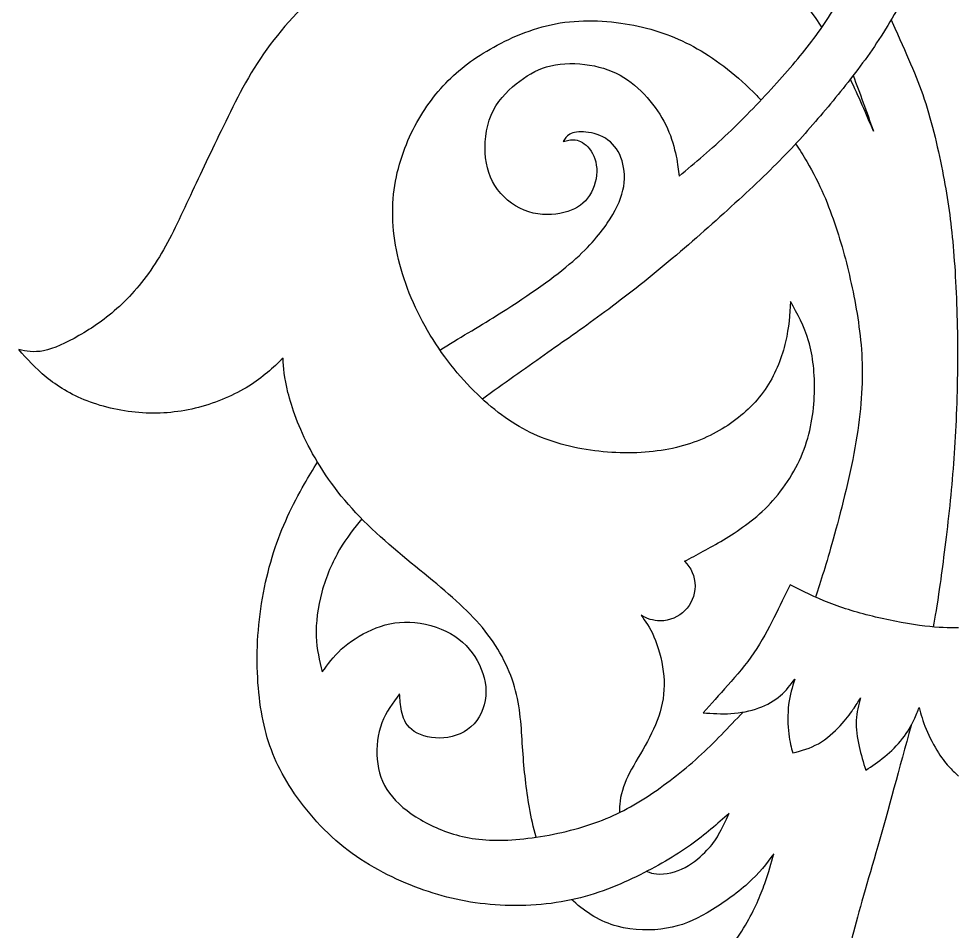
# Model space of a CAD drawing. Extents: x -97 to 91, y -16 to 189.
# Drawn here: x -97.23 to -61.73, y 25.96 to 60.42 of the extents above; entities that cross this region are included whole.
import ezdxf

# ---------------------------------------------------------------- set-up
doc = ezdxf.new("R2010")
doc.units = 0
doc.header["$MEASUREMENT"] = 0
doc.layers.add('LAYER_1', color=7, linetype='CONTINUOUS')

msp = doc.modelspace()

# ---------------------------------------------------------------- linework, layer by layer
at = {"layer": 'LAYER_1'}
for points, knots in [([(-67.0828, 78.8285), (-66.6806, 78.7346), (-66.2811, 78.5946), (-65.8817, 78.3931), (-65.8817, 78.3931), (-65.3213, 78.1104), (-64.7608, 77.7064), (-64.3241, 77.295), (-64.3241, 77.295), (-63.8874, 76.8835), (-63.5744, 76.4645), (-63.279, 75.9748), (-63.279, 75.9748), (-62.9837, 75.485), (-62.706, 74.9246), (-62.4814, 74.3617), (-62.4814, 74.3617), (-62.2567, 73.7987), (-62.085, 73.2332), (-61.9733, 72.693), (-61.9733, 72.693), (-61.8616, 72.1528), (-61.8099, 71.6377), (-61.7778, 71.1581), (-61.7778, 71.1581), (-61.7456, 70.6784), (-61.733, 70.2342), (-61.7349, 69.6322), (-61.7349, 69.6322), (-61.7368, 69.0301), (-61.7532, 68.2701), (-61.7878, 67.5835), (-61.7878, 67.5835), (-61.8225, 66.8969), (-61.8755, 66.2835), (-62.0257, 65.6033), (-62.0257, 65.6033), (-62.1759, 64.923), (-62.4233, 64.1757), (-62.7489, 63.3856), (-62.7489, 63.3856), (-63.0745, 62.5955), (-63.4785, 61.7625), (-63.9026, 60.9976), (-63.9026, 60.9976), (-64.3266, 60.2327), (-64.771, 59.5359), (-65.248, 58.8746), (-65.248, 58.8746), (-65.7251, 58.2132), (-66.2351, 57.5871), (-66.7425, 56.9838), (-66.7425, 56.9838), (-67.2499, 56.3804), (-67.7548, 55.7998), (-68.3631, 55.1763), (-68.3631, 55.1763), (-68.9715, 54.5528), (-69.6834, 53.8864), (-70.4457, 53.1947), (-70.4457, 53.1947), (-71.2081, 52.503), (-72.021, 51.7861), (-72.8364, 51.1095), (-72.8364, 51.1095), (-73.6517, 50.433), (-74.4697, 49.7968), (-75.2168, 49.2465), (-75.2168, 49.2465), (-75.964, 48.6963), (-76.6406, 48.2317), (-77.3771, 47.7143), (-77.3771, 47.7143), (-78.1135, 47.1968), (-78.9099, 46.6263), (-79.7064, 46.0559)], [0, 0, 0, 0, 0.05, 0.05, 0.05, 0.05, 0.1, 0.1, 0.1, 0.1, 0.15, 0.15, 0.15, 0.15, 0.2, 0.2, 0.2, 0.2, 0.25, 0.25, 0.25, 0.25, 0.3, 0.3, 0.3, 0.3, 0.35, 0.35, 0.35, 0.35, 0.4, 0.4, 0.4, 0.4, 0.45, 0.45, 0.45, 0.45, 0.5, 0.5, 0.5, 0.5, 0.55, 0.55, 0.55, 0.55, 0.6, 0.6, 0.6, 0.6, 0.65, 0.65, 0.65, 0.65, 0.7, 0.7, 0.7, 0.7, 0.75, 0.75, 0.75, 0.75, 0.8, 0.8, 0.8, 0.8, 0.85, 0.85, 0.85, 0.85, 0.9, 0.9, 0.9, 0.9, 1, 1, 1, 1]), ([(-81.3123, 47.909), (-80.6107, 48.3441), (-79.8787, 48.7695), (-79.17, 49.2112), (-79.17, 49.2112), (-78.125, 49.8625), (-77.1303, 50.5491), (-76.4235, 51.1449), (-76.4235, 51.1449), (-75.7167, 51.7406), (-75.2976, 52.2455), (-74.9897, 52.6974), (-74.9897, 52.6974), (-74.6817, 53.1492), (-74.4848, 53.5481), (-74.3964, 53.9419), (-74.3964, 53.9419), (-74.3081, 54.3357), (-74.3283, 54.7245), (-74.4292, 55.0551), (-74.4292, 55.0551), (-74.5302, 55.3858), (-74.712, 55.6585), (-74.9619, 55.8402), (-74.9619, 55.8402), (-75.2118, 56.022), (-75.5299, 56.1129), (-75.7949, 56.1407), (-75.7949, 56.1407), (-76.06, 56.1684), (-76.2721, 56.1331), (-76.4058, 56.0624), (-76.4058, 56.0624), (-76.5396, 55.9917), (-76.5952, 55.8857), (-76.6507, 55.7796), (-76.6507, 55.7796), (-76.5093, 55.8251), (-76.368, 55.8706), (-76.1963, 55.8428), (-76.1963, 55.8428), (-76.0247, 55.815), (-75.8227, 55.714), (-75.6611, 55.507), (-75.6611, 55.507), (-75.4996, 55.3), (-75.3784, 54.987), (-75.3834, 54.6412), (-75.3834, 54.6412), (-75.3885, 54.2953), (-75.5198, 53.9166), (-75.7318, 53.6415), (-75.7318, 53.6415), (-75.9438, 53.3664), (-76.2367, 53.1947), (-76.6254, 53.0988), (-76.6254, 53.0988), (-77.0142, 53.0028), (-77.4989, 52.9826), (-77.9558, 53.1265), (-77.9558, 53.1265), (-78.4127, 53.2704), (-78.8419, 53.5784), (-79.1322, 53.9671), (-79.1322, 53.9671), (-79.4225, 54.3559), (-79.574, 54.8255), (-79.6017, 55.3581), (-79.6017, 55.3581), (-79.6295, 55.8907), (-79.5335, 56.4865), (-79.2912, 56.9611), (-79.2912, 56.9611), (-79.0489, 57.4356), (-78.6601, 57.7891), (-78.289, 58.0667), (-78.289, 58.0667), (-77.918, 58.3444), (-77.5645, 58.5464), (-77.1203, 58.6473), (-77.1203, 58.6473), (-76.6759, 58.7483), (-76.1408, 58.7483), (-75.6561, 58.6701), (-75.6561, 58.6701), (-75.1714, 58.5918), (-74.7372, 58.4353), (-74.3586, 58.2005), (-74.3586, 58.2005), (-73.9799, 57.9658), (-73.6568, 57.6527), (-73.3816, 57.3221), (-73.3816, 57.3221), (-73.1065, 56.9914), (-72.8793, 56.643), (-72.7152, 56.2795), (-72.7152, 56.2795), (-72.5511, 55.916), (-72.4501, 55.5373), (-72.387, 55.2344), (-72.387, 55.2344), (-72.3239, 54.9314), (-72.2987, 54.7043), (-72.2734, 54.4771), (-72.2734, 54.4771), (-71.6626, 54.987), (-71.0516, 55.4969), (-70.423, 56.0927), (-70.423, 56.0927), (-69.7945, 56.6884), (-69.1482, 57.37), (-68.5828, 57.9961), (-68.5828, 57.9961), (-68.0173, 58.6221), (-67.5326, 59.1926), (-67.0959, 59.7909), (-67.0959, 59.7909), (-66.6592, 60.3892), (-66.2704, 61.0152), (-65.9397, 61.6059), (-65.9397, 61.6059), (-65.609, 62.1966), (-65.3364, 62.752), (-65.0461, 63.4891), (-65.0461, 63.4891), (-64.7558, 64.2262), (-64.4478, 65.1451), (-64.2434, 66.0186), (-64.2434, 66.0186), (-64.0389, 66.892), (-63.9379, 67.72), (-63.9026, 68.5177), (-63.9026, 68.5177), (-63.8672, 69.3154), (-63.8975, 70.0828), (-63.9632, 70.7922), (-63.9632, 70.7922), (-64.0288, 71.5015), (-64.1298, 72.1528), (-64.3595, 72.8268), (-64.3595, 72.8268), (-64.5892, 73.5008), (-64.9476, 74.1976), (-65.3566, 74.758), (-65.3566, 74.758), (-65.7655, 75.3184), (-66.225, 75.7425), (-66.6415, 76.0126), (-66.6415, 76.0126), (-67.058, 76.2827), (-67.4316, 76.3988), (-67.8103, 76.4493), (-67.8103, 76.4493), (-67.8998, 76.4613), (-67.9896, 76.4696), (-68.0799, 76.4741)], [0, 0, 0, 0, 0.025, 0.025, 0.025, 0.025, 0.05, 0.05, 0.05, 0.05, 0.075, 0.075, 0.075, 0.075, 0.1, 0.1, 0.1, 0.1, 0.125, 0.125, 0.125, 0.125, 0.15, 0.15, 0.15, 0.15, 0.175, 0.175, 0.175, 0.175, 0.2, 0.2, 0.2, 0.2, 0.225, 0.225, 0.225, 0.225, 0.25, 0.25, 0.25, 0.25, 0.275, 0.275, 0.275, 0.275, 0.3, 0.3, 0.3, 0.3, 0.325, 0.325, 0.325, 0.325, 0.35, 0.35, 0.35, 0.35, 0.375, 0.375, 0.375, 0.375, 0.4, 0.4, 0.4, 0.4, 0.425, 0.425, 0.425, 0.425, 0.45, 0.45, 0.45, 0.45, 0.475, 0.475, 0.475, 0.475, 0.5, 0.5, 0.5, 0.5, 0.525, 0.525, 0.525, 0.525, 0.55, 0.55, 0.55, 0.55, 0.575, 0.575, 0.575, 0.575, 0.6, 0.6, 0.6, 0.6, 0.625, 0.625, 0.625, 0.625, 0.65, 0.65, 0.65, 0.65, 0.675, 0.675, 0.675, 0.675, 0.7, 0.7, 0.7, 0.7, 0.725, 0.725, 0.725, 0.725, 0.75, 0.75, 0.75, 0.75, 0.775, 0.775, 0.775, 0.775, 0.8, 0.8, 0.8, 0.8, 0.825, 0.825, 0.825, 0.825, 0.85, 0.85, 0.85, 0.85, 0.875, 0.875, 0.875, 0.875, 0.9, 0.9, 0.9, 0.9, 0.925, 0.925, 0.925, 0.925, 0.95, 0.95, 0.95, 0.95, 1, 1, 1, 1]), ([(-66.8794, 60.0951), (-66.8976, 60.1234), (-66.9159, 60.1517), (-66.9344, 60.1799), (-66.9344, 60.1799), (-67.7901, 61.4901), (-68.9261, 62.7624), (-70.235, 63.627), (-70.235, 63.627), (-71.5439, 64.4916), (-73.0258, 64.9485), (-74.5038, 65.1567), (-74.5038, 65.1567), (-75.9819, 65.3649), (-77.4561, 65.3246), (-78.789, 65.1176), (-78.789, 65.1176), (-80.1218, 64.9106), (-81.3134, 64.5369), (-82.4392, 63.9564), (-82.4392, 63.9564), (-83.5651, 63.3758), (-84.6254, 62.5881), (-85.5644, 61.7551), (-85.5644, 61.7551), (-86.5035, 60.9221), (-87.3214, 60.0436), (-87.9777, 59.0944), (-87.9777, 59.0944), (-88.634, 58.1453), (-89.1288, 57.1254), (-89.5782, 56.1914), (-89.5782, 56.1914), (-90.0275, 55.2574), (-90.4314, 54.4091), (-90.8151, 53.5913), (-90.8151, 53.5913), (-91.1988, 52.7734), (-91.5623, 51.9858), (-91.9915, 51.2991), (-91.9915, 51.2991), (-92.4206, 50.6125), (-92.9154, 50.0268), (-93.4253, 49.5573), (-93.4253, 49.5573), (-93.9352, 49.0878), (-94.4603, 48.7344), (-94.955, 48.4517), (-94.955, 48.4517), (-95.4498, 48.1689), (-95.9144, 47.9569), (-96.2879, 47.8811), (-96.2879, 47.8811), (-96.6616, 47.8054), (-96.9443, 47.866), (-97.227, 47.9265)], [0, 0, 0, 0, 0.0666667, 0.0666667, 0.0666667, 0.0666667, 0.1333333, 0.1333333, 0.1333333, 0.1333333, 0.2, 0.2, 0.2, 0.2, 0.2666667, 0.2666667, 0.2666667, 0.2666667, 0.3333333, 0.3333333, 0.3333333, 0.3333333, 0.4, 0.4, 0.4, 0.4, 0.4666667, 0.4666667, 0.4666667, 0.4666667, 0.5333333, 0.5333333, 0.5333333, 0.5333333, 0.6, 0.6, 0.6, 0.6, 0.6666667, 0.6666667, 0.6666667, 0.6666667, 0.7333333, 0.7333333, 0.7333333, 0.7333333, 0.8, 0.8, 0.8, 0.8, 0.8666667, 0.8666667, 0.8666667, 0.8666667, 1, 1, 1, 1]), ([(-72.0662, 39.9314), (-71.6001, 40.1755), (-71.134, 40.4196), (-70.6006, 40.741), (-70.6006, 40.741), (-70.0671, 41.0625), (-69.4663, 41.4613), (-68.9261, 42.0141), (-68.9261, 42.0141), (-68.3859, 42.567), (-67.9062, 43.2738), (-67.6059, 44.0185), (-67.6059, 44.0185), (-67.3055, 44.7632), (-67.1843, 45.5458), (-67.1615, 46.2753), (-67.1615, 46.2753), (-67.1388, 47.0048), (-67.2146, 47.6814), (-67.3812, 48.2494), (-67.3812, 48.2494), (-67.5478, 48.8173), (-67.8053, 49.2768), (-68.0628, 49.7362), (-68.0628, 49.7362), (-68.093, 49.2516), (-68.1234, 48.7668), (-68.2521, 48.2165), (-68.2521, 48.2165), (-68.3808, 47.6662), (-68.608, 47.0502), (-68.9589, 46.5126), (-68.9589, 46.5126), (-69.3098, 45.9749), (-69.7844, 45.5155), (-70.3347, 45.1343), (-70.3347, 45.1343), (-70.885, 44.7531), (-71.5111, 44.4501), (-72.2406, 44.2609), (-72.2406, 44.2609), (-72.9701, 44.0715), (-73.8032, 43.9957), (-74.6589, 44.0336), (-74.6589, 44.0336), (-75.5147, 44.0715), (-76.3932, 44.223), (-77.1833, 44.5006), (-77.1833, 44.5006), (-77.9735, 44.7783), (-78.6752, 45.1823), (-79.3745, 45.7654), (-79.3745, 45.7654), (-80.0737, 46.3485), (-80.7705, 47.1109), (-81.3586, 47.9767), (-81.3586, 47.9767), (-81.9468, 48.8426), (-82.4265, 49.812), (-82.7269, 50.7813), (-82.7269, 50.7813), (-83.0272, 51.7507), (-83.1485, 52.7201), (-83.0778, 53.6238), (-83.0778, 53.6238), (-83.0071, 54.5275), (-82.7445, 55.3656), (-82.3936, 56.0977), (-82.3936, 56.0977), (-82.0428, 56.8297), (-81.6035, 57.4558), (-81.0936, 57.9858), (-81.0936, 57.9858), (-80.5837, 58.516), (-80.0031, 58.9502), (-79.2811, 59.349), (-79.2811, 59.349), (-78.5591, 59.7479), (-77.6957, 60.1114), (-76.7693, 60.2604), (-76.7693, 60.2604), (-75.8429, 60.4093), (-74.8533, 60.3436), (-73.9799, 60.172), (-73.9799, 60.172), (-73.1065, 60.0003), (-72.3491, 59.7226), (-71.5868, 59.2885), (-71.5868, 59.2885), (-70.8244, 58.8543), (-70.057, 58.2636), (-69.3376, 57.5189), (-69.3376, 57.5189), (-69.284, 57.4634), (-69.2307, 57.4072), (-69.1778, 57.3501)], [0, 0, 0, 0, 0.04, 0.04, 0.04, 0.04, 0.08, 0.08, 0.08, 0.08, 0.12, 0.12, 0.12, 0.12, 0.16, 0.16, 0.16, 0.16, 0.2, 0.2, 0.2, 0.2, 0.24, 0.24, 0.24, 0.24, 0.28, 0.28, 0.28, 0.28, 0.32, 0.32, 0.32, 0.32, 0.36, 0.36, 0.36, 0.36, 0.4, 0.4, 0.4, 0.4, 0.44, 0.44, 0.44, 0.44, 0.48, 0.48, 0.48, 0.48, 0.52, 0.52, 0.52, 0.52, 0.56, 0.56, 0.56, 0.56, 0.6, 0.6, 0.6, 0.6, 0.64, 0.64, 0.64, 0.64, 0.68, 0.68, 0.68, 0.68, 0.72, 0.72, 0.72, 0.72, 0.76, 0.76, 0.76, 0.76, 0.8, 0.8, 0.8, 0.8, 0.84, 0.84, 0.84, 0.84, 0.88, 0.88, 0.88, 0.88, 0.92, 0.92, 0.92, 0.92, 1, 1, 1, 1]), ([(-64.2592, 60.3781), (-64.2455, 60.3471), (-64.2319, 60.3162), (-64.2185, 60.2858), (-64.2185, 60.2858), (-63.6783, 59.064), (-63.3147, 58.2965), (-63.0118, 57.3878), (-63.0118, 57.3878), (-62.7089, 56.479), (-62.4665, 55.4288), (-62.2898, 54.5049), (-62.2898, 54.5049), (-62.1132, 53.581), (-62.0021, 52.7833), (-61.9181, 51.8241), (-61.9181, 51.8241), (-61.8342, 50.8648), (-61.7773, 49.744), (-61.7597, 48.5714), (-61.7597, 48.5714), (-61.742, 47.3988), (-61.7635, 46.1745), (-61.8171, 45.0486), (-61.8171, 45.0486), (-61.8708, 43.9227), (-61.9566, 42.8953), (-62.0702, 41.8363), (-62.0702, 41.8363), (-62.1838, 40.7774), (-62.3252, 39.6868), (-62.4303, 38.9505), (-62.4303, 38.9505), (-62.5354, 38.2141), (-62.6043, 37.8319), (-62.6731, 37.4496)], [0, 0, 0, 0, 0.1, 0.1, 0.1, 0.1, 0.2, 0.2, 0.2, 0.2, 0.3, 0.3, 0.3, 0.3, 0.4, 0.4, 0.4, 0.4, 0.5, 0.5, 0.5, 0.5, 0.6, 0.6, 0.6, 0.6, 0.7, 0.7, 0.7, 0.7, 0.8, 0.8, 0.8, 0.8, 1, 1, 1, 1]), ([(-65.6968, 58.2737), (-65.4448, 57.6175), (-65.1862, 56.8956), (-64.9276, 56.1737), (-64.9276, 56.1737), (-65.208, 56.8304), (-65.4883, 57.4871), (-65.801, 58.1393)], [0, 0, 0, 0, 0.3333333, 0.3333333, 0.3333333, 0.3333333, 1, 1, 1, 1]), ([(-67.8701, 55.6957), (-67.7189, 55.4712), (-67.577, 55.2463), (-67.4469, 55.0248), (-67.4469, 55.0248), (-66.9471, 54.1741), (-66.6188, 53.3713), (-66.3513, 52.5661), (-66.3513, 52.5661), (-66.0837, 51.7608), (-65.8767, 50.953), (-65.7025, 50.1023), (-65.7025, 50.1023), (-65.5283, 49.2515), (-65.3869, 48.3579), (-65.3592, 47.3936), (-65.3592, 47.3936), (-65.3314, 46.4293), (-65.4172, 45.3943), (-65.6293, 44.2205), (-65.6293, 44.2205), (-65.8413, 43.0467), (-66.1796, 41.7339), (-66.4492, 40.7701), (-66.4492, 40.7701), (-66.7189, 39.8061), (-66.92, 39.1909), (-67.1211, 38.5758)], [0, 0, 0, 0, 0.125, 0.125, 0.125, 0.125, 0.25, 0.25, 0.25, 0.25, 0.375, 0.375, 0.375, 0.375, 0.5, 0.5, 0.5, 0.5, 0.625, 0.625, 0.625, 0.625, 0.75, 0.75, 0.75, 0.75, 1, 1, 1, 1]), ([(-77.6815, 29.5079), (-77.783, 29.8686), (-77.8616, 30.2447), (-77.9281, 30.6268), (-77.9281, 30.6268), (-78.0492, 31.3235), (-78.13, 32.0404), (-78.1805, 32.7775), (-78.1805, 32.7775), (-78.231, 33.5146), (-78.2512, 34.272), (-78.4531, 35.0394), (-78.4531, 35.0394), (-78.6551, 35.8068), (-79.0388, 36.5843), (-79.5992, 37.2911), (-79.5992, 37.2911), (-80.1596, 37.9979), (-80.8967, 38.6341), (-81.7449, 39.3308), (-81.7449, 39.3308), (-82.5931, 40.0275), (-83.5524, 40.7849), (-84.345, 41.6078), (-84.345, 41.6078), (-85.1377, 42.4307), (-85.7637, 43.3193), (-86.208, 44.1473), (-86.208, 44.1473), (-86.6523, 44.9753), (-86.9149, 45.7427), (-87.0562, 46.3082), (-87.0562, 46.3082), (-87.1976, 46.8736), (-87.2178, 47.2372), (-87.238, 47.6007), (-87.238, 47.6007), (-87.6216, 47.2372), (-88.0054, 46.8736), (-88.5355, 46.5455), (-88.5355, 46.5455), (-89.0656, 46.2173), (-89.7422, 45.9245), (-90.4339, 45.7427), (-90.4339, 45.7427), (-91.1255, 45.561), (-91.8324, 45.4903), (-92.5543, 45.5357), (-92.5543, 45.5357), (-93.2763, 45.5811), (-94.0134, 45.7427), (-94.6395, 45.9851), (-94.6395, 45.9851), (-95.2655, 46.2274), (-95.7805, 46.5505), (-96.1932, 46.8876), (-96.1932, 46.8876), (-96.606, 47.2246), (-96.9165, 47.5756), (-97.227, 47.9265)], [0, 0, 0, 0, 0.0625, 0.0625, 0.0625, 0.0625, 0.125, 0.125, 0.125, 0.125, 0.1875, 0.1875, 0.1875, 0.1875, 0.25, 0.25, 0.25, 0.25, 0.3125, 0.3125, 0.3125, 0.3125, 0.375, 0.375, 0.375, 0.375, 0.4375, 0.4375, 0.4375, 0.4375, 0.5, 0.5, 0.5, 0.5, 0.5625, 0.5625, 0.5625, 0.5625, 0.625, 0.625, 0.625, 0.625, 0.6875, 0.6875, 0.6875, 0.6875, 0.75, 0.75, 0.75, 0.75, 0.8125, 0.8125, 0.8125, 0.8125, 0.875, 0.875, 0.875, 0.875, 1, 1, 1, 1]), ([(-70.3802, 30.4095), (-70.8295, 30.0107), (-71.2788, 29.6118), (-71.8493, 29.208), (-71.8493, 29.208), (-72.4198, 28.8041), (-73.1115, 28.3951), (-73.8966, 28.0165), (-73.8966, 28.0165), (-74.6816, 27.6378), (-75.5602, 27.2894), (-76.5421, 27.1001), (-76.5421, 27.1001), (-77.5241, 26.9108), (-78.6097, 26.8805), (-79.6067, 26.9865), (-79.6067, 26.9865), (-80.6039, 27.0925), (-81.5127, 27.3349), (-82.4315, 27.706), (-82.4315, 27.706), (-83.3504, 28.0771), (-84.2794, 28.5769), (-85.0948, 29.2584), (-85.0948, 29.2584), (-85.9101, 29.94), (-86.6119, 30.8034), (-87.0991, 31.6112), (-87.0991, 31.6112), (-87.5863, 32.419), (-87.859, 33.1713), (-88.0281, 34.0775), (-88.0281, 34.0775), (-88.1973, 34.9838), (-88.2629, 36.044), (-88.1897, 37.1244), (-88.1897, 37.1244), (-88.1165, 38.2049), (-87.9044, 39.3055), (-87.5965, 40.2673), (-87.5965, 40.2673), (-87.2885, 41.2291), (-86.8845, 42.0521), (-86.4302, 42.8498), (-86.4302, 42.8498), (-86.2728, 43.126), (-86.1094, 43.3992), (-85.9349, 43.6692)], [0, 0, 0, 0, 0.0769231, 0.0769231, 0.0769231, 0.0769231, 0.1538462, 0.1538462, 0.1538462, 0.1538462, 0.2307692, 0.2307692, 0.2307692, 0.2307692, 0.3076923, 0.3076923, 0.3076923, 0.3076923, 0.3846154, 0.3846154, 0.3846154, 0.3846154, 0.4615385, 0.4615385, 0.4615385, 0.4615385, 0.5384615, 0.5384615, 0.5384615, 0.5384615, 0.6153846, 0.6153846, 0.6153846, 0.6153846, 0.6923077, 0.6923077, 0.6923077, 0.6923077, 0.7692308, 0.7692308, 0.7692308, 0.7692308, 0.8461538, 0.8461538, 0.8461538, 0.8461538, 1, 1, 1, 1]), ([(-84.2677, 41.5282), (-84.5523, 41.1781), (-84.8369, 40.828), (-85.1029, 40.3702), (-85.1029, 40.3702), (-85.3689, 39.9124), (-85.6163, 39.3469), (-85.7753, 38.7689), (-85.7753, 38.7689), (-85.9344, 38.1908), (-86.0051, 37.6), (-85.9874, 37.0952), (-85.9874, 37.0952), (-85.9697, 36.5903), (-85.8637, 36.1713), (-85.7577, 35.7522), (-85.7577, 35.7522), (-85.5507, 36.04), (-85.3437, 36.3278), (-85.0383, 36.6055), (-85.0383, 36.6055), (-84.7328, 36.8831), (-84.3288, 37.1507), (-83.8896, 37.3426), (-83.8896, 37.3426), (-83.4504, 37.5344), (-82.9758, 37.6506), (-82.4533, 37.6304), (-82.4533, 37.6304), (-81.9307, 37.6102), (-81.3602, 37.4536), (-80.9108, 37.1987), (-80.9108, 37.1987), (-80.4615, 36.9437), (-80.1333, 36.5903), (-79.9036, 36.1789), (-79.9036, 36.1789), (-79.6739, 35.7674), (-79.5426, 35.2978), (-79.5779, 34.846), (-79.5779, 34.846), (-79.6133, 34.3941), (-79.8153, 33.9599), (-80.1383, 33.6747), (-80.1383, 33.6747), (-80.4615, 33.3894), (-80.9058, 33.2531), (-81.3248, 33.2506), (-81.3248, 33.2506), (-81.7439, 33.248), (-82.1377, 33.3793), (-82.38, 33.5762), (-82.38, 33.5762), (-82.6224, 33.7731), (-82.7133, 34.0356), (-82.7637, 34.2704), (-82.7637, 34.2704), (-82.8142, 34.5051), (-82.8244, 34.7121), (-82.8344, 34.9191), (-82.8344, 34.9191), (-83.0919, 34.5809), (-83.3494, 34.2426), (-83.5084, 33.8261), (-83.5084, 33.8261), (-83.6675, 33.4096), (-83.7281, 32.9148), (-83.6852, 32.4503), (-83.6852, 32.4503), (-83.6422, 31.9858), (-83.4958, 31.5516), (-83.2181, 31.1705), (-83.2181, 31.1705), (-82.9405, 30.7893), (-82.5314, 30.4611), (-82.0417, 30.1733), (-82.0417, 30.1733), (-81.552, 29.8856), (-80.9815, 29.6382), (-80.3353, 29.5069), (-80.3353, 29.5069), (-79.689, 29.3757), (-78.9671, 29.3605), (-78.1441, 29.4488), (-78.1441, 29.4488), (-77.3212, 29.5372), (-76.3972, 29.729), (-75.6046, 29.9966), (-75.6046, 29.9966), (-74.8119, 30.2642), (-74.1505, 30.6075), (-73.4841, 31.0392), (-73.4841, 31.0392), (-72.8177, 31.4709), (-72.1462, 31.9909), (-71.5411, 32.538), (-71.5411, 32.538), (-70.936, 33.0852), (-70.3973, 33.6597), (-69.8587, 34.234)], [0, 0, 0, 0, 0.0384615, 0.0384615, 0.0384615, 0.0384615, 0.0769231, 0.0769231, 0.0769231, 0.0769231, 0.1153846, 0.1153846, 0.1153846, 0.1153846, 0.1538462, 0.1538462, 0.1538462, 0.1538462, 0.1923077, 0.1923077, 0.1923077, 0.1923077, 0.2307692, 0.2307692, 0.2307692, 0.2307692, 0.2692308, 0.2692308, 0.2692308, 0.2692308, 0.3076923, 0.3076923, 0.3076923, 0.3076923, 0.3461538, 0.3461538, 0.3461538, 0.3461538, 0.3846154, 0.3846154, 0.3846154, 0.3846154, 0.4230769, 0.4230769, 0.4230769, 0.4230769, 0.4615385, 0.4615385, 0.4615385, 0.4615385, 0.5, 0.5, 0.5, 0.5, 0.5384615, 0.5384615, 0.5384615, 0.5384615, 0.5769231, 0.5769231, 0.5769231, 0.5769231, 0.6153846, 0.6153846, 0.6153846, 0.6153846, 0.6538462, 0.6538462, 0.6538462, 0.6538462, 0.6923077, 0.6923077, 0.6923077, 0.6923077, 0.7307692, 0.7307692, 0.7307692, 0.7307692, 0.7692308, 0.7692308, 0.7692308, 0.7692308, 0.8076923, 0.8076923, 0.8076923, 0.8076923, 0.8461538, 0.8461538, 0.8461538, 0.8461538, 0.8846154, 0.8846154, 0.8846154, 0.8846154, 0.9230769, 0.9230769, 0.9230769, 0.9230769, 1, 1, 1, 1]), ([(-72.0662, 39.9314), (-71.8236, 39.693), (-71.6732, 39.3611), (-71.6732, 38.9941), (-71.6732, 38.9941), (-71.6732, 38.2682), (-72.2616, 37.6798), (-72.9875, 37.6798), (-72.9875, 37.6798), (-73.2558, 37.6798), (-73.5054, 37.7601), (-73.7133, 37.8981)], [0, 0, 0, 0, 0.25, 0.25, 0.25, 0.25, 0.5, 0.5, 0.5, 0.5, 1, 1, 1, 1]), ([(-61.7205, 37.4186), (-62.089, 37.4186), (-62.4576, 37.4186), (-62.9877, 37.4817), (-62.9877, 37.4817), (-63.5178, 37.5448), (-64.2095, 37.6711), (-64.8482, 37.8225), (-64.8482, 37.8225), (-65.4869, 37.974), (-66.0725, 38.1507), (-66.6026, 38.3576), (-66.6026, 38.3576), (-67.1328, 38.5646), (-67.6074, 38.802), (-68.082, 39.0393), (-68.082, 39.0393), (-68.2788, 38.6354), (-68.4758, 38.2314), (-68.6928, 37.7998), (-68.6928, 37.7998), (-68.9099, 37.3681), (-69.1472, 36.9087), (-69.4451, 36.472), (-69.4451, 36.472), (-69.743, 36.0353), (-70.1014, 35.6213), (-70.4321, 35.2476), (-70.4321, 35.2476), (-70.7628, 34.874), (-71.0658, 34.5408), (-71.3687, 34.2076), (-71.3687, 34.2076), (-71.0204, 34.1824), (-70.6719, 34.1571), (-70.3135, 34.1798), (-70.3135, 34.1798), (-69.955, 34.2025), (-69.5865, 34.2732), (-69.2634, 34.3893), (-69.2634, 34.3893), (-68.9402, 34.5055), (-68.6625, 34.667), (-68.4429, 34.8564), (-68.4429, 34.8564), (-68.2233, 35.0457), (-68.0617, 35.2628), (-67.9002, 35.4799), (-67.9002, 35.4799), (-67.9961, 35.182), (-68.0921, 34.8841), (-68.135, 34.5206), (-68.135, 34.5206), (-68.1779, 34.1571), (-68.1677, 33.7279), (-68.1324, 33.4124), (-68.1324, 33.4124), (-68.0971, 33.0969), (-68.0365, 32.8949), (-67.9759, 32.693), (-67.9759, 32.693), (-67.6478, 32.7788), (-67.3196, 32.8646), (-67.0091, 33.0413), (-67.0091, 33.0413), (-66.6986, 33.218), (-66.4058, 33.4856), (-66.1862, 33.7204), (-66.1862, 33.7204), (-65.9665, 33.9551), (-65.8201, 34.1571), (-65.704, 34.3262), (-65.704, 34.3262), (-65.5878, 34.4953), (-65.502, 34.6317), (-65.4162, 34.768), (-65.4162, 34.768), (-65.4919, 34.5004), (-65.5677, 34.2328), (-65.5803, 33.9223), (-65.5803, 33.9223), (-65.5929, 33.6118), (-65.5424, 33.2584), (-65.4717, 32.9379), (-65.4717, 32.9379), (-65.4011, 32.6172), (-65.3102, 32.3294), (-65.2193, 32.0417), (-65.2193, 32.0417), (-64.982, 32.1981), (-64.7447, 32.3547), (-64.5049, 32.5516), (-64.5049, 32.5516), (-64.2651, 32.7485), (-64.0227, 32.9858), (-63.8309, 33.2331), (-63.8309, 33.2331), (-63.6391, 33.4805), (-63.4976, 33.7381), (-63.4017, 33.9349), (-63.4017, 33.9349), (-63.3058, 34.1318), (-63.2553, 34.2682), (-63.2048, 34.4045), (-63.2048, 34.4045), (-63.1341, 34.147), (-63.0634, 33.8895), (-62.9398, 33.5916), (-62.9398, 33.5916), (-62.8161, 33.2938), (-62.6394, 32.9555), (-62.4772, 32.6993), (-62.4772, 32.6993), (-62.315, 32.4431), (-62.1672, 32.2689), (-62.0436, 32.1351), (-62.0436, 32.1351), (-61.9199, 32.0013), (-61.8202, 31.9078), (-61.7205, 31.8145)], [0, 0, 0, 0, 0.0322581, 0.0322581, 0.0322581, 0.0322581, 0.0645161, 0.0645161, 0.0645161, 0.0645161, 0.0967742, 0.0967742, 0.0967742, 0.0967742, 0.1290323, 0.1290323, 0.1290323, 0.1290323, 0.1612903, 0.1612903, 0.1612903, 0.1612903, 0.1935484, 0.1935484, 0.1935484, 0.1935484, 0.2258065, 0.2258065, 0.2258065, 0.2258065, 0.2580645, 0.2580645, 0.2580645, 0.2580645, 0.2903226, 0.2903226, 0.2903226, 0.2903226, 0.3225806, 0.3225806, 0.3225806, 0.3225806, 0.3548387, 0.3548387, 0.3548387, 0.3548387, 0.3870968, 0.3870968, 0.3870968, 0.3870968, 0.4193548, 0.4193548, 0.4193548, 0.4193548, 0.4516129, 0.4516129, 0.4516129, 0.4516129, 0.483871, 0.483871, 0.483871, 0.483871, 0.516129, 0.516129, 0.516129, 0.516129, 0.5483871, 0.5483871, 0.5483871, 0.5483871, 0.5806452, 0.5806452, 0.5806452, 0.5806452, 0.6129032, 0.6129032, 0.6129032, 0.6129032, 0.6451613, 0.6451613, 0.6451613, 0.6451613, 0.6774194, 0.6774194, 0.6774194, 0.6774194, 0.7096774, 0.7096774, 0.7096774, 0.7096774, 0.7419355, 0.7419355, 0.7419355, 0.7419355, 0.7741935, 0.7741935, 0.7741935, 0.7741935, 0.8064516, 0.8064516, 0.8064516, 0.8064516, 0.8387097, 0.8387097, 0.8387097, 0.8387097, 0.8709677, 0.8709677, 0.8709677, 0.8709677, 0.9032258, 0.9032258, 0.9032258, 0.9032258, 0.9354839, 0.9354839, 0.9354839, 0.9354839, 1, 1, 1, 1]), ([(-73.7133, 37.8981), (-73.5464, 37.6688), (-73.3794, 37.4395), (-73.2253, 37.0825), (-73.2253, 37.0825), (-73.0712, 36.7255), (-72.9298, 36.2408), (-72.8717, 35.7713), (-72.8717, 35.7713), (-72.8137, 35.3018), (-72.8389, 34.8474), (-72.9475, 34.4056), (-72.9475, 34.4056), (-73.056, 33.9639), (-73.2479, 33.5347), (-73.4725, 33.1207), (-73.4725, 33.1207), (-73.6972, 32.7067), (-73.9547, 32.3078), (-74.144, 31.9418), (-74.144, 31.9418), (-74.3334, 31.5758), (-74.4545, 31.2426), (-74.505, 30.8715), (-74.505, 30.8715), (-74.524, 30.732), (-74.533, 30.5871), (-74.5318, 30.4391)], [0, 0, 0, 0, 0.125, 0.125, 0.125, 0.125, 0.25, 0.25, 0.25, 0.25, 0.375, 0.375, 0.375, 0.375, 0.5, 0.5, 0.5, 0.5, 0.625, 0.625, 0.625, 0.625, 0.75, 0.75, 0.75, 0.75, 1, 1, 1, 1]), ([(-63.5089, 33.7278), (-63.944, 32.1295), (-64.3791, 30.5313), (-64.7657, 29.1743), (-64.7657, 29.1743), (-65.1524, 27.8173), (-65.4907, 26.7016), (-65.733, 25.7398), (-65.733, 25.7398), (-65.9753, 24.778), (-66.1217, 23.9702), (-66.2378, 23.1069), (-66.2378, 23.1069), (-66.354, 22.2435), (-66.4398, 21.3246), (-66.46, 20.4007), (-66.46, 20.4007), (-66.4802, 19.4768), (-66.4347, 18.5478), (-66.3439, 17.5633), (-66.3439, 17.5633), (-66.253, 16.5788), (-66.1166, 15.5388), (-65.887, 14.5291), (-65.887, 14.5291), (-65.6573, 13.5193), (-65.3341, 12.5398), (-65.0135, 11.7472), (-65.0135, 11.7472), (-64.693, 10.9545), (-64.3748, 10.3486), (-64.0391, 9.763), (-64.0391, 9.763), (-63.7034, 9.1773), (-63.3499, 8.6119), (-62.9606, 8.1045), (-62.9606, 8.1045), (-62.5712, 7.5971), (-62.1458, 7.1477), (-61.7205, 6.6984)], [0, 0, 0, 0, 0.0909091, 0.0909091, 0.0909091, 0.0909091, 0.1818182, 0.1818182, 0.1818182, 0.1818182, 0.2727273, 0.2727273, 0.2727273, 0.2727273, 0.3636364, 0.3636364, 0.3636364, 0.3636364, 0.4545455, 0.4545455, 0.4545455, 0.4545455, 0.5454545, 0.5454545, 0.5454545, 0.5454545, 0.6363636, 0.6363636, 0.6363636, 0.6363636, 0.7272727, 0.7272727, 0.7272727, 0.7272727, 0.8181818, 0.8181818, 0.8181818, 0.8181818, 1, 1, 1, 1]), ([(-73.4922, 28.2183), (-73.3808, 28.1659), (-73.2602, 28.1327), (-73.1292, 28.1199), (-73.1292, 28.1199), (-72.7935, 28.0871), (-72.3896, 28.1881), (-72.0463, 28.3673), (-72.0463, 28.3673), (-71.703, 28.5465), (-71.4202, 28.804), (-71.2208, 29.0135), (-71.2208, 29.0135), (-71.0214, 29.223), (-70.9052, 29.3846), (-70.7791, 29.6093), (-70.7791, 29.6093), (-70.6528, 29.8339), (-70.5165, 30.1217), (-70.3802, 30.4095)], [0, 0, 0, 0, 0.1666667, 0.1666667, 0.1666667, 0.1666667, 0.3333333, 0.3333333, 0.3333333, 0.3333333, 0.5, 0.5, 0.5, 0.5, 0.6666667, 0.6666667, 0.6666667, 0.6666667, 1, 1, 1, 1]), ([(-61.7205, 4.0097), (-62.5421, 4.7368), (-63.3638, 5.4638), (-64.1835, 6.423), (-64.1835, 6.423), (-65.0032, 7.3823), (-65.8212, 8.5738), (-66.5431, 9.9521), (-66.5431, 9.9521), (-67.2651, 11.3304), (-67.8912, 12.8956), (-68.3203, 14.4001), (-68.3203, 14.4001), (-68.7494, 15.9046), (-68.9817, 17.3486), (-69.0927, 18.4896), (-69.0927, 18.4896), (-69.2038, 19.6306), (-69.1937, 20.4687), (-69.1736, 21.13), (-69.1736, 21.13), (-69.1534, 21.7914), (-69.123, 22.2761), (-69.0927, 22.7608), (-69.0927, 22.7608), (-69.3452, 22.4579), (-69.5976, 22.1549), (-69.946, 21.8823), (-69.946, 21.8823), (-70.2943, 21.6097), (-70.7387, 21.3673), (-71.2688, 21.1957), (-71.2688, 21.1957), (-71.7988, 21.024), (-72.4149, 20.923), (-72.9702, 20.8776), (-72.9702, 20.8776), (-73.5256, 20.8321), (-74.0203, 20.8423), (-74.4343, 20.8928), (-74.4343, 20.8928), (-74.8483, 20.9432), (-75.1816, 21.0341), (-75.5148, 21.125), (-75.5148, 21.125), (-74.8282, 21.4683), (-74.1415, 21.8117), (-73.4044, 22.3418), (-73.4044, 22.3418), (-72.6673, 22.8719), (-71.8797, 23.5888), (-71.2436, 24.2704), (-71.2436, 24.2704), (-70.6074, 24.9519), (-70.1227, 25.5982), (-69.7693, 26.1889), (-69.7693, 26.1889), (-69.4159, 26.7796), (-69.1937, 27.3148), (-69.0372, 27.754), (-69.0372, 27.754), (-68.8807, 28.1932), (-68.7898, 28.5366), (-68.6989, 28.8799), (-68.6989, 28.8799), (-68.9716, 28.5164), (-69.2442, 28.1528), (-69.6733, 27.7641), (-69.6733, 27.7641), (-70.1025, 27.3754), (-70.6882, 26.9614), (-71.2082, 26.6585), (-71.2082, 26.6585), (-71.7282, 26.3555), (-72.1826, 26.1636), (-72.748, 26.0677), (-72.748, 26.0677), (-73.3135, 25.9718), (-73.9901, 25.9718), (-74.611, 26.1434), (-74.611, 26.1434), (-75.232, 26.3151), (-75.7975, 26.6585), (-76.267, 27.0926), (-76.267, 27.0926), (-76.2859, 27.11), (-76.3046, 27.1276), (-76.3231, 27.1453)], [0, 0, 0, 0, 0.0434783, 0.0434783, 0.0434783, 0.0434783, 0.0869565, 0.0869565, 0.0869565, 0.0869565, 0.1304348, 0.1304348, 0.1304348, 0.1304348, 0.173913, 0.173913, 0.173913, 0.173913, 0.2173913, 0.2173913, 0.2173913, 0.2173913, 0.2608696, 0.2608696, 0.2608696, 0.2608696, 0.3043478, 0.3043478, 0.3043478, 0.3043478, 0.3478261, 0.3478261, 0.3478261, 0.3478261, 0.3913043, 0.3913043, 0.3913043, 0.3913043, 0.4347826, 0.4347826, 0.4347826, 0.4347826, 0.4782609, 0.4782609, 0.4782609, 0.4782609, 0.5217391, 0.5217391, 0.5217391, 0.5217391, 0.5652174, 0.5652174, 0.5652174, 0.5652174, 0.6086957, 0.6086957, 0.6086957, 0.6086957, 0.6521739, 0.6521739, 0.6521739, 0.6521739, 0.6956522, 0.6956522, 0.6956522, 0.6956522, 0.7391304, 0.7391304, 0.7391304, 0.7391304, 0.7826087, 0.7826087, 0.7826087, 0.7826087, 0.826087, 0.826087, 0.826087, 0.826087, 0.8695652, 0.8695652, 0.8695652, 0.8695652, 0.9130435, 0.9130435, 0.9130435, 0.9130435, 1, 1, 1, 1])]:
    msp.add_open_spline(points, degree=3, knots=knots, dxfattribs=at)

doc.saveas('drawing.dxf')
